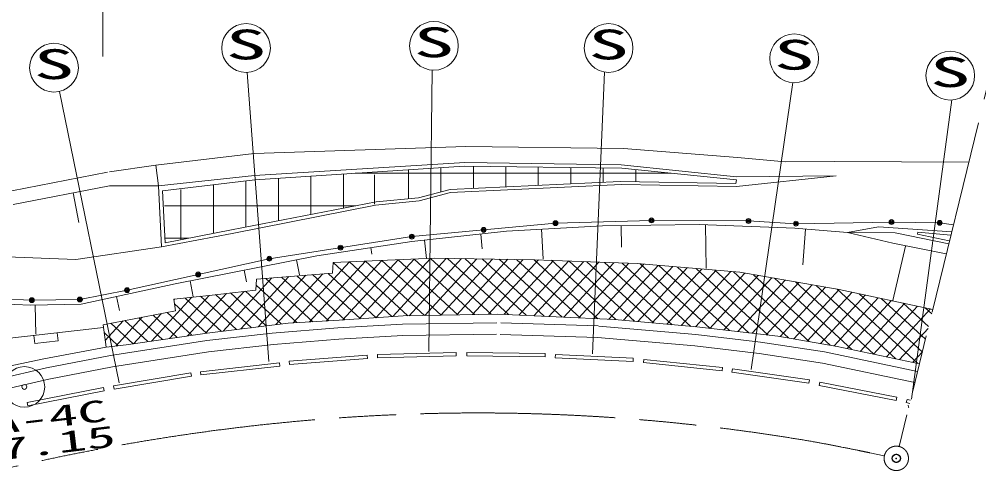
# Model space of a CAD drawing. Units: millimetres, scale not verified. Extents: x 40000 to 680000, y 20000 to 380000.
# Drawn here: x 303802 to 362869, y 305338 to 333120 of the extents above; entities that cross this region are included whole.
import ezdxf
from ezdxf.enums import TextEntityAlignment as Align

# ---------------------------------------------------------------- set-up
doc = ezdxf.new("R2010")
doc.units = ezdxf.units.MM
doc.header["$LTSCALE"] = 1000
doc.header["$PDMODE"] = 32
doc.header["$PDSIZE"] = 500
doc.linetypes.add('CHAIN', pattern=[18.5, 12, -1.5, 3.5, -1.5])
doc.linetypes.add('DASHED', pattern=[7.5, 6, -1.5])
for name, color, linetype, lineweight in [('M-BGD', 7, 'Continuous', 13), ('M-BMK', 2, 'CHAIN', 13), ('M-BMK-SRVR', 94, 'Continuous', 13), ('M-STR-HTXT', 7, 'Continuous', 13)]:
    doc.layers.add(name, color=color, linetype=linetype, lineweight=lineweight)
doc.layers.add('M-OTRS', color=6, linetype='Continuous')
doc.styles.add('ＭＳ ゴシック', font='')
doc.styles.get('ＭＳ ゴシック').set_extended_font_data('MS Gothic')

msp = doc.modelspace()

# ---------------------------------------------------------------- linework, layer by layer
at = {"layer": 'M-BGD', "linetype": 'CHAIN'}
msp.add_line((367244, 344717), (357966, 306823), dxfattribs=at)
at = {"layer": 'M-BGD'}
for p, q in [((318270, 324865), (331295, 325289)), ((331295, 325289), (340994, 325159)), ((340994, 325159), (348020, 324606)), ((312205, 324137), (318270, 324865)), ((318296, 323513), (331223, 324299)), ((331223, 324299), (340864, 324154)), ((348020, 324606), (350942, 324337)), ((350942, 324337), (353973, 324362)), ((353973, 324362), (362252, 324328)), ((312370, 322863), (312205, 324137)), ((312205, 324137), (312205, 324137)), ((318310, 323248), (331197, 324083)), ((327756, 323860), (327756, 322070)), ((329756, 323989), (329756, 322493)), ((331197, 324083), (340902, 323952)), ((331756, 324075), (331756, 322715)), ((333756, 324048), (333756, 322810)), ((335756, 324022), (335756, 322905)), ((337756, 323995), (337756, 323000)), ((339756, 323968), (339756, 323094)), ((340864, 324154), (347955, 323427)), ((340902, 323952), (347945, 323248)), ((341756, 323867), (341756, 323126)), ((312370, 322863), (318296, 323513)), ((312622, 322570), (318310, 323248)), ((317756, 323182), (317756, 320340)), ((319756, 323342), (319756, 320727)), ((321756, 323471), (321756, 321114)), ((323756, 323601), (323756, 321502)), ((324492, 323648), (328756, 323648)), ((325676, 323536), (325676, 321746)), ((328756, 323648), (330756, 323648)), ((340797, 323144), (330336, 322648)), ((330756, 323648), (332756, 323648)), ((332756, 323648), (334756, 323648)), ((334756, 323648), (336756, 323648)), ((336756, 323648), (338756, 323648)), ((338756, 323648), (340756, 323648)), ((340756, 323648), (343941, 323648)), ((347919, 323013), (340797, 323144)), ((347945, 323248), (347919, 323013)), ((354093, 323494), (347954, 322826)), ((347955, 323427), (354093, 323494)), ((303430, 321712), (309356, 322877)), ((309356, 322877), (312370, 322863)), ((312370, 322863), (312558, 319107)), ((312779, 319361), (312622, 322570)), ((313756, 322648), (313756, 320648)), ((315756, 322943), (315756, 319949)), ((330336, 322648), (328379, 322126)), ((330356, 322450), (340873, 322944)), ((347954, 322826), (340873, 322944)), ((307483, 320609), (307124, 322438)), ((325727, 321682), (328425, 321941)), ((328379, 322126), (325771, 321891)), ((328425, 321941), (330356, 322450)), ((312756, 321648), (314756, 321648)), ((314756, 321648), (316756, 321648)), ((316756, 321648), (318756, 321648)), ((325771, 321891), (316875, 320170)), ((316909, 319930), (325727, 321682)), ((318756, 321648), (320756, 321648)), ((320756, 321648), (322756, 321648)), ((322756, 321648), (324515, 321648)), ((342724, 320741), (336810, 320571)), ((348693, 320706), (342724, 320741)), ((316875, 320170), (312779, 319361)), ((313756, 320648), (313756, 319554)), ((336810, 320571), (327969, 319744)), ((333791, 320073), (339711, 320416)), ((336052, 318376), (335947, 320198)), ((339711, 320416), (345666, 320483)), ((340879, 319105), (340864, 320429)), ((345666, 320483), (351538, 320258)), ((346078, 317779), (346048, 320487)), ((351612, 320540), (348693, 320706)), ((351538, 320258), (354789, 320006)), ((357493, 320639), (351612, 320540)), ((352037, 318007), (352207, 320206)), ((354789, 320006), (356688, 320354)), ((356688, 320354), (361204, 320046)), ((360458, 320593), (357493, 320639)), ((361305, 320460), (360458, 320593)), ((312558, 319107), (316909, 319930)), ((312756, 319648), (314235, 319648)), ((327969, 319744), (319199, 318383)), ((327962, 319452), (333791, 320073)), ((332307, 318987), (332209, 319904)), ((357728, 319969), (354789, 320006)), ((354789, 320006), (357585, 319346)), ((361020, 319294), (357728, 319969)), ((359109, 320013), (359102, 319893)), ((359102, 319893), (361052, 319494)), ((361152, 319834), (359109, 320013)), ((322125, 318566), (327962, 319452)), ((325516, 318658), (325453, 319071)), ((328866, 318403), (328745, 319536)), ((357576, 315817), (358365, 319163)), ((357585, 319346), (360870, 318683)), ((319199, 318383), (310443, 316453)), ((313395, 316837), (322125, 318566)), ((323128, 318157), (329342, 318415)), ((323128, 318157), (329342, 318415)), ((329123, 318406), (325764, 314757)), ((330083, 318404), (326792, 314829)), ((331031, 318391), (327801, 314881)), ((331980, 318377), (328777, 314898)), ((329123, 318406), (332858, 314968)), ((329342, 318415), (335527, 318326)), ((329342, 318415), (335527, 318326)), ((330170, 318403), (333928, 314944)), ((331231, 318388), (335026, 314894)), ((332291, 318373), (336125, 314843)), ((324127, 318199), (320666, 314438)), ((321060, 317402), (320879, 318320)), ((325126, 318240), (321679, 314495)), ((326125, 318281), (322692, 314552)), ((323081, 317505), (323128, 318157)), ((323081, 317505), (323128, 318157)), ((323128, 318157), (326747, 314826)), ((327125, 318323), (323709, 314612)), ((324127, 318199), (327732, 314880)), ((328124, 318364), (324736, 314684)), ((325126, 318240), (328757, 314898)), ((326125, 318281), (329783, 314915)), ((327125, 318323), (330808, 314933)), ((328124, 318364), (331833, 314950)), ((332928, 318363), (329754, 314915)), ((333877, 318350), (330730, 314931)), ((334825, 318336), (331707, 314948)), ((335769, 318317), (332683, 314965)), ((333352, 318357), (337224, 314793)), ((336697, 318281), (333637, 314957)), ((334412, 318342), (338323, 314742)), ((337625, 318245), (334559, 314915)), ((335473, 318327), (339422, 314692)), ((338552, 318209), (335482, 314873)), ((335527, 318326), (341837, 318082)), ((335527, 318326), (341837, 318082)), ((339480, 318173), (336404, 314830)), ((336561, 318286), (340524, 314638)), ((340408, 318137), (337326, 314788)), ((337651, 318244), (341681, 314534)), ((341336, 318101), (338248, 314746)), ((338741, 318202), (342838, 314431)), ((342248, 318047), (339170, 314704)), ((339831, 318159), (343995, 314327)), ((343140, 317972), (340092, 314661)), ((340921, 318117), (345152, 314223)), ((344032, 317897), (340993, 314596)), ((341837, 318082), (348161, 317550)), ((341837, 318082), (348161, 317550)), ((344924, 317822), (341881, 314517)), ((342021, 318066), (346333, 314097)), ((343170, 317970), (347524, 313962)), ((344319, 317873), (348716, 313826)), ((319363, 317199), (316354, 313930)), ((320403, 317285), (317437, 314063)), ((317800, 316962), (317658, 317681)), ((318406, 317121), (323081, 317505)), ((318406, 317121), (323081, 317505)), ((321442, 317370), (318520, 314196)), ((322482, 317455), (319604, 314329)), ((319941, 317247), (322859, 314561)), ((320899, 317325), (323838, 314621)), ((321858, 317404), (324808, 314689)), ((322817, 317483), (325777, 314758)), ((345816, 317747), (342769, 314437)), ((346708, 317672), (343657, 314357)), ((347600, 317597), (344544, 314278)), ((348468, 317496), (345432, 314198)), ((345468, 317776), (349907, 313690)), ((349297, 317352), (346303, 314100)), ((346617, 317680), (351147, 313510)), ((350125, 317208), (347173, 314001)), ((347766, 317583), (352436, 313285)), ((348161, 317550), (354277, 316486)), ((348161, 317550), (354277, 316486)), ((349006, 317403), (353725, 313059)), ((307612, 315590), (313395, 316837)), ((314512, 316037), (314317, 317019)), ((318371, 316460), (318406, 317121)), ((318371, 316460), (318406, 317121)), ((318387, 316755), (320890, 314451)), ((318982, 317168), (321874, 314506)), ((350954, 317064), (348043, 313902)), ((351782, 316920), (348913, 313803)), ((352610, 316776), (349783, 313705)), ((350293, 317179), (355055, 312796)), ((353439, 316632), (350646, 313598)), ((351580, 316955), (356405, 312514)), ((352868, 316731), (357755, 312233)), ((289670, 316111), (304525, 315522)), ((304580, 315835), (295681, 316226)), ((310443, 316453), (307539, 315875)), ((309972, 315200), (309787, 316059)), ((314426, 316012), (311944, 313316)), ((315498, 316132), (313052, 313475)), ((313321, 315887), (315487, 316131)), ((313321, 315887), (315487, 316131)), ((316571, 316255), (314160, 313635)), ((314954, 316071), (317171, 314030)), ((317645, 316377), (315268, 313795)), ((315487, 316131), (318371, 316460)), ((315487, 316131), (318371, 316460)), ((315883, 316176), (318092, 314143)), ((316812, 316282), (319013, 314256)), ((317742, 316388), (319935, 314369)), ((354267, 316488), (351474, 313453)), ((355072, 316318), (352302, 313308)), ((355877, 316148), (353129, 313163)), ((354155, 316508), (359105, 311951)), ((354277, 316486), (360034, 315270)), ((354277, 316486), (360034, 315270)), ((355504, 316227), (359392, 312648)), ((304525, 315522), (307612, 315590)), ((307539, 315875), (304580, 315835)), ((304818, 313753), (304779, 315528)), ((313416, 315171), (313321, 315887)), ((313416, 315171), (313321, 315887)), ((313353, 315891), (313325, 315860)), ((313357, 315619), (315329, 313803)), ((314023, 315966), (316250, 313917)), ((356681, 315978), (353957, 313019)), ((357486, 315808), (354768, 312856)), ((358290, 315638), (355574, 312687)), ((359095, 315468), (356381, 312519)), ((356859, 315941), (359584, 313432)), ((358214, 315654), (359776, 314216)), ((308961, 314323), (313416, 315171)), ((308961, 314323), (313416, 315171)), ((312537, 315004), (310836, 313156)), ((312039, 314909), (313524, 313543)), ((312905, 315074), (314426, 313673)), ((327446, 314875), (323501, 314597)), ((333264, 314974), (327446, 314875)), ((340455, 314645), (333264, 314974)), ((359899, 315298), (357187, 312351)), ((359570, 315368), (359969, 315001)), ((309153, 312939), (308961, 314323)), ((310206, 314560), (309096, 313354)), ((309444, 314415), (310815, 313153)), ((311372, 314782), (309742, 313012)), ((310309, 314580), (311718, 313283)), ((311174, 314744), (312621, 313413)), ((320357, 314421), (315367, 313809)), ((323501, 314597), (320357, 314421)), ((345505, 314191), (340455, 314645)), ((301845, 313350), (308986, 314147)), ((304763, 313173), (304708, 313670)), ((306195, 313333), (306139, 313829)), ((309029, 313836), (309903, 313031)), ((315367, 313809), (310377, 313090)), ((350508, 313622), (345505, 314191)), ((359744, 314086), (357993, 312183)), ((306195, 313333), (304763, 313173)), ((310377, 313090), (309153, 312939)), ((354143, 312986), (350508, 313622)), ((305316, 312223), (309153, 312939)), ((330701, 312608), (325855, 312482)), ((325855, 312482), (325860, 312282)), ((330706, 312408), (330701, 312608)), ((331359, 312616), (331356, 312416)), ((336186, 312545), (331359, 312616)), ((336183, 312345), (336186, 312545)), ((336805, 312495), (336796, 312295)), ((341602, 312264), (336805, 312495)), ((359216, 311928), (354143, 312986)), ((359396, 312663), (358799, 312015)), ((301351, 311385), (305316, 312223)), ((319820, 311982), (314954, 311432)), ((319843, 311783), (319820, 311982)), ((325217, 312448), (320429, 312073)), ((320429, 312073), (320445, 311874)), ((320445, 311874), (325233, 312249)), ((325233, 312249), (325217, 312448)), ((325860, 312282), (330706, 312408)), ((331356, 312416), (336183, 312345)), ((336796, 312295), (341593, 312065)), ((341593, 312065), (341602, 312264)), ((342246, 312194), (342225, 311995)), ((342225, 311995), (347062, 311491)), ((347083, 311690), (342246, 312194)), ((314368, 311366), (309605, 310561)), ((314402, 311169), (314368, 311366)), ((314954, 311432), (314977, 311233)), ((314977, 311233), (319843, 311783)), ((347062, 311491), (347083, 311690)), ((347701, 311612), (347673, 311414)), ((347673, 311414), (352416, 310735)), ((352444, 310933), (347701, 311612)), ((309638, 310364), (314402, 311169)), ((352416, 310735), (352444, 310933)), ((353083, 310785), (353045, 310588)), ((357815, 309865), (353083, 310785)), ((308993, 310455), (304292, 309535)), ((304331, 309339), (309032, 310259)), ((309032, 310259), (308993, 310455)), ((309605, 310561), (309638, 310364)), ((353045, 310588), (357777, 309668)), ((358872, 310521), (358869, 310522)), ((304292, 309535), (304331, 309339)), ((357777, 309668), (357815, 309865)), ((358450, 309729), (358404, 309535)), ((358404, 309535), (358618, 309484)), ((358665, 309678), (358450, 309729)), ((358543, 309262), (358530, 309382)), ((358557, 309234), (358543, 309262))]:
    msp.add_line(p, q, dxfattribs=at)
at = {"layer": 'M-BGD', "linetype": 'DASHED'}
for p, q in [((303343, 322564), (309361, 323740)), ((309361, 323740), (312205, 324137)), ((312558, 319107), (307298, 318331)), ((307298, 318331), (297334, 318715)), ((327395, 314365), (323422, 314137)), ((333193, 314438), (327395, 314365)), ((339442, 314247), (333193, 314438)), ((345452, 313730), (339442, 314247)), ((319379, 313802), (315361, 313344)), ((323422, 314137), (319379, 313802)), ((327419, 313665), (323471, 313438)), ((333187, 313738), (327419, 313665)), ((339401, 313548), (333187, 313738)), ((349436, 313241), (345452, 313730)), ((315361, 313344), (309417, 312430)), ((319448, 313105), (315454, 312650)), ((323471, 313438), (319448, 313105)), ((345380, 313033), (339401, 313548)), ((353380, 312658), (349436, 313241)), ((315454, 312650), (309537, 311740)), ((349342, 312547), (345380, 313033)), ((353255, 311968), (349342, 312547)), ((359097, 311440), (353380, 312658)), ((309417, 312430), (305484, 311663)), ((358930, 310760), (353255, 311968)), ((305484, 311663), (299597, 310322)), ((309537, 311740), (305629, 310978)), ((305629, 310978), (299755, 309640))]:
    msp.add_line(p, q, dxfattribs=at)
at = {"layer": 'M-BGD'}
for centre, radius in [((342724, 320741), 150), ((342724, 320741), 100), ((342724, 320741), 50), ((348693, 320706), 150), ((348693, 320706), 100), ((348693, 320706), 50), ((357493, 320639), 150), ((357493, 320639), 100), ((360458, 320593), 150), ((332389, 320157), 150), ((332389, 320157), 100), ((332389, 320157), 50), ((336810, 320571), 150), ((336810, 320571), 100), ((336810, 320571), 50), ((351612, 320540), 150), ((351612, 320540), 100), ((351612, 320540), 50), ((357493, 320639), 50), ((360458, 320593), 100), ((360458, 320593), 50), ((327969, 319744), 150), ((327969, 319744), 100), ((327969, 319744), 50), ((323584, 319063), 150), ((323584, 319063), 100), ((323584, 319063), 50), ((319199, 318383), 150), ((319199, 318383), 100), ((319199, 318383), 50), ((314821, 317418), 150), ((314821, 317418), 100), ((314821, 317418), 50), ((310443, 316453), 150), ((307539, 315875), 150), ((310443, 316453), 100), ((310443, 316453), 50), ((304580, 315835), 150), ((304580, 315835), 100), ((304580, 315835), 50), ((307539, 315875), 100), ((307539, 315875), 50)]:
    msp.add_circle(centre, radius, dxfattribs=at)
at = {"layer": 'M-BMK'}
msp.add_line((356159, 306447), (357047, 306252), dxfattribs=at)
msp.add_circle((357790, 306103), 750, dxfattribs=at)
msp.add_open_spline([(274567, 296813), (275266, 297065), (275966, 297317), (276667, 297567), (277368, 297816), (278070, 298061), (278772, 298306), (279475, 298551), (280178, 298794), (280882, 299035), (285103, 300481), (289354, 301844), (293647, 303069), (300026, 304890), (306500, 306405), (313059, 307418), (319652, 308436), (326331, 308947), (333001, 308894), (337445, 308858), (341885, 308573), (346295, 308053), (347031, 307966), (347765, 307873), (348499, 307772), (349232, 307672), (349965, 307564), (350696, 307451), (351428, 307339), (352159, 307221), (352888, 307090), (353435, 306993), (353981, 306888), (354526, 306780), (354829, 306720), (355131, 306660), (355433, 306597), (355554, 306572), (355675, 306546), (355796, 306521), (355917, 306496), (356038, 306472), (356159, 306447)], degree=3, knots=[0, 0, 0, 0, 1, 1, 1, 2, 2, 2, 3, 3, 3, 4, 4, 4, 5, 5, 5, 6, 6, 6, 7, 7, 7, 8, 8, 8, 9, 9, 9, 10, 10, 10, 11, 11, 11, 12, 12, 12, 13, 13, 13, 14, 14, 14, 14], dxfattribs=at)
msp.add_point((357790, 306103), dxfattribs=at)
at = {"layer": 'M-BMK-SRVR'}
for radius in [1250, 150]:
    msp.add_circle((304121, 310497), radius, dxfattribs=at)
at = {"layer": 'M-OTRS'}
msp.add_point((357790, 306103), dxfattribs=at)
at = {"layer": 'M-STR-HTXT'}
for p, q in [((308959, 330824), (308957, 338737)), ((317833, 329848), (319170, 312065)), ((329222, 329985), (329021, 312679)), ((339829, 329868), (339100, 312532)), ((351422, 329216), (348850, 311567)), ((306290, 328678), (309955, 310754)), ((361213, 328151), (358732, 309751))]:
    msp.add_line(p, q, dxfattribs=at)
for centre in [(317770, 331347), (329330, 331481), (340082, 331347), (351505, 330714), (305943, 330137), (361109, 329647)]:
    msp.add_circle(centre, 1500, dxfattribs=at)

# ---------------------------------------------------------------- texts
at = {"layer": 'M-BMK-SRVR', "style": 'ＭＳ ゴシック', "width": 2}
for s, p in [('A-4C', (302173, 307159)), ('47.15', (300942, 305376))]:
    msp.add_text(s, height=1320, rotation=6.885, dxfattribs=at).set_placement(p, align=Align.BOTTOM_LEFT)
at = {"layer": 'M-STR-HTXT', "style": 'ＭＳ ゴシック', "width": 2}
for p in [(328080, 330231), (316520, 330097), (338832, 330097), (350255, 329464), (304693, 328887), (359859, 328397)]:
    msp.add_text('S', height=1833, dxfattribs=at).set_placement(p, align=Align.BOTTOM_LEFT)

doc.saveas('drawing.dxf')
